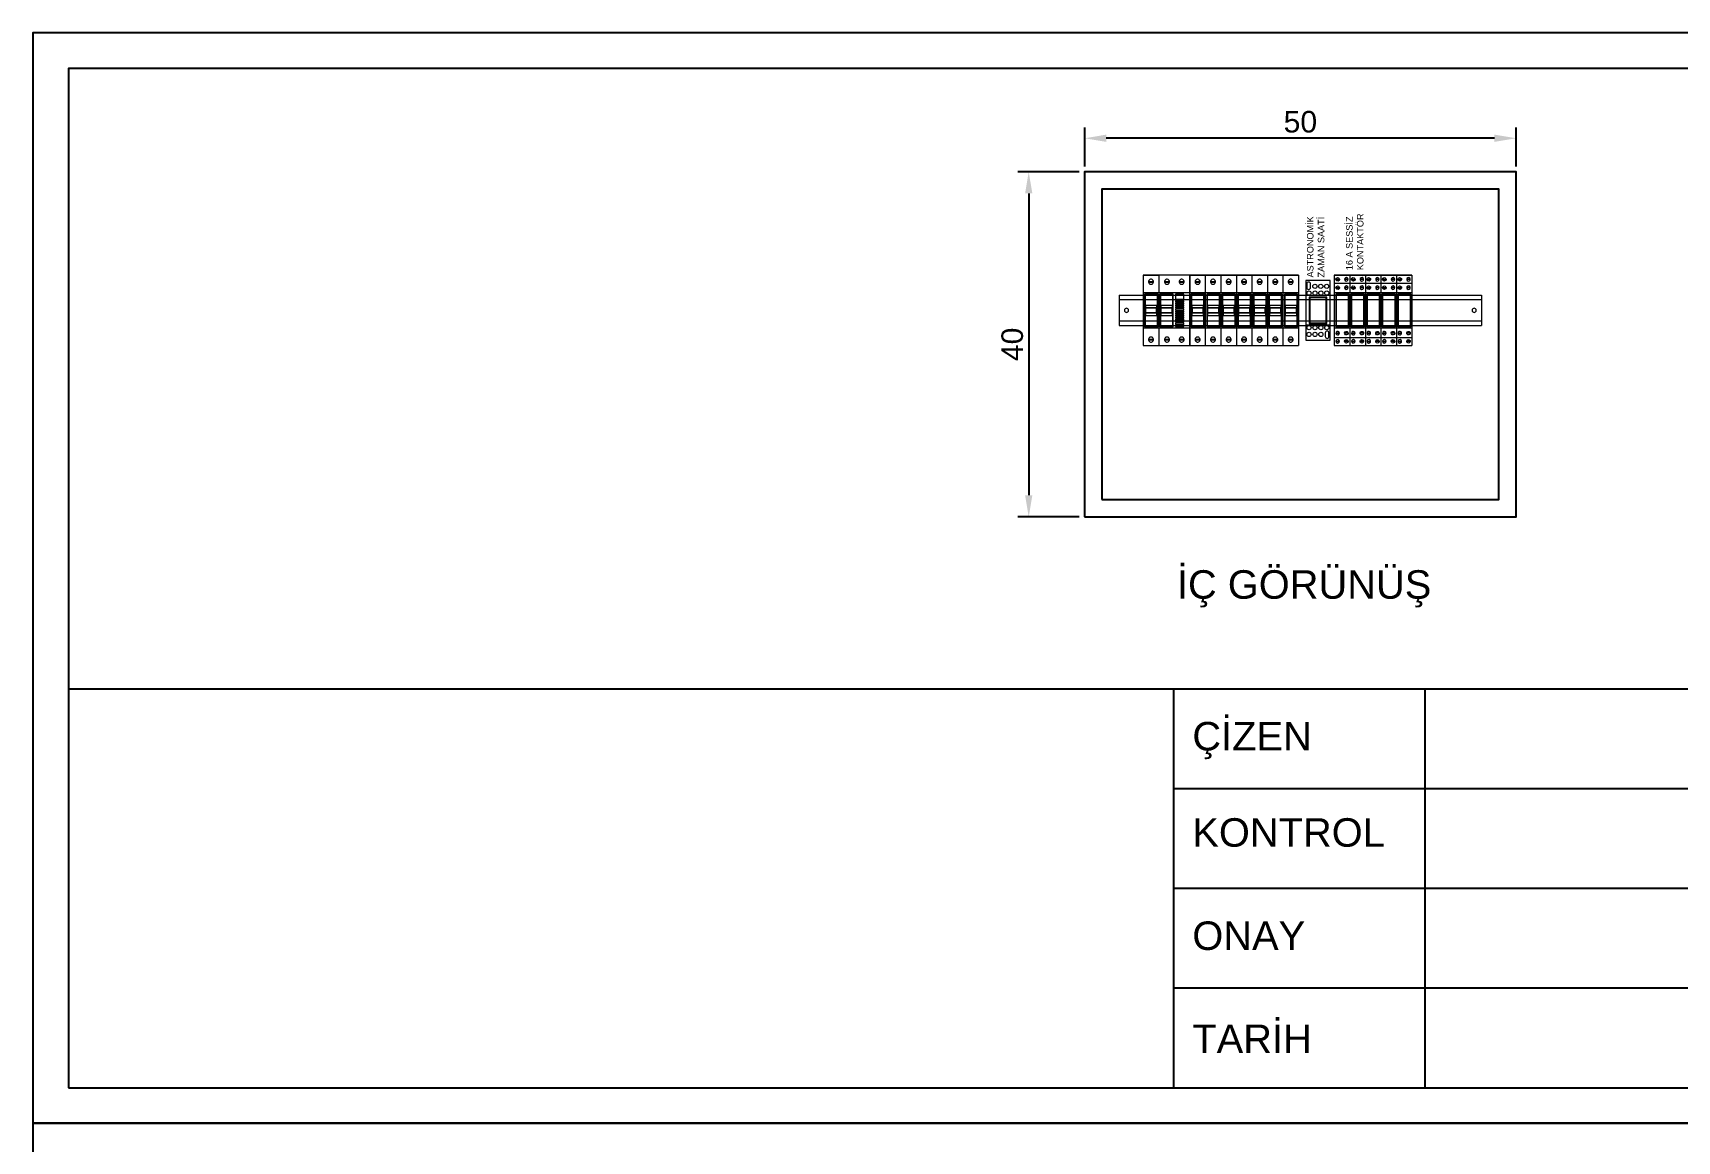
# Model space of a CAD drawing. Header units: millimetres. Extents: x 2046 to 14753, y 2361 to 29276.
# Drawn here: x 9972.7 to 10163.2, y 4325.8 to 4454.3 of the extents above; entities that cross this region are included whole.
import ezdxf

# ---------------------------------------------------------------- set-up
doc = ezdxf.new("R2010")
doc.units = ezdxf.units.MM
doc.layers.add('04_İç', color=10, linetype='Continuous', lineweight=13)
for name, color, linetype in [('ANTET', 7, 'Continuous'), ('MYKOLON', 3, 'Continuous'), ('MYKUVVET', 1, 'Continuous')]:
    doc.layers.add(name, color=color, linetype=linetype)
doc.styles.add('MY5', font='arial.ttf')
doc.styles.get("Standard").update_dxf_attribs({"font": 'arial.ttf'})
doc.dimstyles.new('ISO-25', dxfattribs={"dimtxt": 2.5, "dimasz": 2.5, "dimexe": 1.25, "dimexo": 0.625, "dimtad": 1, "dimtxsty": 'Standard', "dimcen": 2.5, "dimadec": 0, "dimazin": 0, "dimtfac": 1, "dimtmove": 0, "dimatfit": 3, "dimfxl": 1, "dimarcsym": 0})

# ---------------------------------------------------------------- blocks, each defined once
blk = doc.blocks.new('*D252')
at = {"layer": 'Defpoints', "color": 0, "transparency": 16777216}
for p in [(10094.58, 4438.15), (10088.09, 4398.15), (10094.58, 4398.15)]:
    blk.add_point(p, dxfattribs=at)
at = {"layer": 'MYKUVVET', "color": 0, "lineweight": -2, "transparency": 16777216}
for p, q in [((10093.95, 4438.15), (10086.84, 4438.15)), ((10088.09, 4435.65), (10088.09, 4400.65)), ((10093.95, 4398.15), (10086.84, 4398.15))]:
    blk.add_line(p, q, dxfattribs=at)
at = {"layer": 'MYKUVVET', "color": 0, "transparency": 16777216}
for points in [[(10087.67, 4435.65), (10088.51, 4435.65), (10088.09, 4438.15)], [(10087.67, 4400.65), (10088.51, 4400.65), (10088.09, 4398.15)]]:
    blk.add_solid(points, dxfattribs=at)
at = {"layer": 'MYKUVVET', "color": 0, "transparency": 16777216, "insert": (10086.19, 4418.15), "char_height": 2.5, "attachment_point": 5, "rotation": 90}
blk.add_mtext('40', dxfattribs=at)
blk = doc.blocks.new('*D253')
at = {"layer": 'Defpoints', "color": 0, "transparency": 16777216}
for p in [(10094.58, 4442.05), (10094.58, 4438.15), (10144.58, 4438.15)]:
    blk.add_point(p, dxfattribs=at)
at = {"layer": 'MYKUVVET', "color": 0, "lineweight": -2, "transparency": 16777216}
for p, q in [((10094.58, 4438.78), (10094.58, 4443.3)), ((10144.58, 4438.78), (10144.58, 4443.3)), ((10142.08, 4442.05), (10097.08, 4442.05))]:
    blk.add_line(p, q, dxfattribs=at)
at = {"layer": 'MYKUVVET', "color": 0, "transparency": 16777216}
for points in [[(10097.08, 4442.47), (10097.08, 4441.63), (10094.58, 4442.05)], [(10142.08, 4442.47), (10142.08, 4441.63), (10144.58, 4442.05)]]:
    blk.add_solid(points, dxfattribs=at)
at = {"layer": 'MYKUVVET', "color": 0, "transparency": 16777216, "insert": (10119.58, 4443.95), "char_height": 2.5, "attachment_point": 5}
blk.add_mtext('50', dxfattribs=at)

msp = doc.modelspace()

# ---------------------------------------------------------------- linework, layer by layer
at = {"color": 8, "lineweight": 9}
for p, q in [((10101.36, 4426.185, 2.365), (10101.36, 4418.003, 2.365)), ((10103.16, 4426.185, 2.365), (10101.36, 4426.185, 2.365)), ((10101.36, 4426.185, 2.365), (10103.16, 4426.185, 2.365)), ((10103.16, 4426.185, 2.365), (10103.16, 4418.003, 2.365)), ((10103.16, 4426.185, 2.365), (10103.16, 4418.003, 2.365)), ((10106.76, 4426.185, 2.365), (10103.16, 4426.185, 2.365)), ((10106.76, 4418.003, 2.365), (10106.76, 4426.185, 2.365)), ((10106.76, 4426.185, 2.365), (10106.76, 4418.003, 2.365)), ((10108.56, 4426.185, 2.365), (10106.76, 4426.185, 2.365)), ((10106.76, 4426.185, 2.365), (10108.56, 4426.185, 2.365)), ((10108.56, 4426.185, 2.365), (10108.56, 4418.003, 2.365)), ((10108.56, 4426.185, 2.365), (10108.56, 4418.003, 2.365)), ((10110.36, 4426.185, 2.365), (10108.56, 4426.185, 2.365)), ((10108.56, 4426.185, 2.365), (10110.36, 4426.185, 2.365)), ((10110.36, 4426.185, 2.365), (10110.36, 4418.003, 2.365)), ((10110.36, 4426.185, 2.365), (10110.36, 4418.003, 2.365)), ((10112.16, 4426.185, 2.365), (10110.36, 4426.185, 2.365)), ((10110.36, 4426.185, 2.365), (10112.16, 4426.185, 2.365)), ((10112.16, 4426.185, 2.365), (10112.16, 4418.003, 2.365)), ((10112.16, 4426.185, 2.365), (10112.16, 4418.003, 2.365)), ((10113.96, 4426.185, 2.365), (10112.16, 4426.185, 2.365)), ((10112.16, 4426.185, 2.365), (10113.96, 4426.185, 2.365)), ((10113.96, 4426.185, 2.365), (10113.96, 4418.003, 2.365)), ((10113.96, 4426.185, 2.365), (10113.96, 4418.003, 2.365)), ((10115.76, 4426.185, 2.365), (10113.96, 4426.185, 2.365)), ((10113.96, 4426.185, 2.365), (10115.76, 4426.185, 2.365)), ((10115.76, 4426.185, 2.365), (10115.76, 4418.003, 2.365)), ((10115.76, 4426.185, 2.365), (10115.76, 4418.003, 2.365)), ((10117.56, 4426.185, 2.365), (10115.76, 4426.185, 2.365)), ((10115.76, 4426.185, 2.365), (10117.56, 4426.185, 2.365)), ((10117.56, 4426.185, 2.365), (10117.56, 4418.003, 2.365)), ((10117.56, 4426.185, 2.365), (10117.56, 4418.003, 2.365)), ((10119.36, 4426.185, 2.365), (10117.56, 4426.185, 2.365)), ((10117.56, 4426.185, 2.365), (10119.36, 4426.185, 2.365)), ((10119.36, 4426.185, 2.365), (10119.36, 4418.003, 2.365)), ((10123.51, 4426.185, 2.365), (10123.51, 4418.003, 2.365)), ((10125.31, 4426.185, 2.365), (10123.51, 4426.185, 2.365)), ((10123.51, 4426.185, 2.365), (10125.31, 4426.185, 2.365)), ((10123.706, 4425.71, 4.731), (10124.114, 4425.71, 4.731)), ((10123.706, 4425.667, 4.731), (10124.114, 4425.667, 4.731)), ((10125.113, 4425.71, 4.731), (10124.705, 4425.71, 4.731)), ((10125.113, 4425.667, 4.731), (10124.705, 4425.667, 4.731)), ((10125.31, 4426.185, 2.365), (10125.31, 4418.003, 2.365)), ((10125.31, 4426.185, 2.365), (10125.31, 4418.003, 2.365)), ((10127.11, 4426.185, 2.365), (10125.31, 4426.185, 2.365)), ((10125.31, 4426.185, 2.365), (10127.11, 4426.185, 2.365)), ((10125.506, 4425.71, 4.731), (10125.914, 4425.71, 4.731)), ((10125.506, 4425.667, 4.731), (10125.914, 4425.667, 4.731)), ((10126.913, 4425.71, 4.731), (10126.505, 4425.71, 4.731)), ((10126.913, 4425.667, 4.731), (10126.505, 4425.667, 4.731)), ((10127.11, 4426.185, 2.365), (10127.11, 4418.003, 2.365)), ((10127.11, 4426.185, 2.365), (10127.11, 4418.003, 2.365)), ((10128.91, 4426.185, 2.365), (10127.11, 4426.185, 2.365)), ((10127.11, 4426.185, 2.365), (10128.91, 4426.185, 2.365)), ((10127.306, 4425.71, 4.731), (10127.714, 4425.71, 4.731)), ((10127.306, 4425.667, 4.731), (10127.714, 4425.667, 4.731)), ((10128.713, 4425.71, 4.731), (10128.305, 4425.71, 4.731)), ((10128.713, 4425.667, 4.731), (10128.305, 4425.667, 4.731)), ((10128.91, 4426.185, 2.365), (10128.91, 4418.003, 2.365)), ((10128.91, 4426.185, 2.365), (10128.91, 4418.003, 2.365)), ((10130.71, 4426.185, 2.365), (10128.91, 4426.185, 2.365)), ((10128.91, 4426.185, 2.365), (10130.71, 4426.185, 2.365)), ((10129.106, 4425.71, 4.731), (10129.514, 4425.71, 4.731)), ((10129.106, 4425.667, 4.731), (10129.514, 4425.667, 4.731)), ((10130.513, 4425.71, 4.731), (10130.105, 4425.71, 4.731)), ((10130.513, 4425.667, 4.731), (10130.105, 4425.667, 4.731)), ((10130.71, 4426.185, 2.365), (10130.71, 4418.003, 2.365)), ((10130.71, 4426.185, 2.365), (10130.71, 4418.003, 2.365)), ((10132.51, 4426.185, 2.365), (10130.71, 4426.185, 2.365)), ((10130.71, 4426.185, 2.365), (10132.51, 4426.185, 2.365)), ((10130.906, 4425.71, 4.731), (10131.314, 4425.71, 4.731)), ((10130.906, 4425.667, 4.731), (10131.314, 4425.667, 4.731)), ((10132.313, 4425.71, 4.731), (10131.905, 4425.71, 4.731)), ((10132.313, 4425.667, 4.731), (10131.905, 4425.667, 4.731)), ((10132.51, 4426.185, 2.365), (10132.51, 4418.003, 2.365)), ((10103.16, 4424.14, 2.365), (10101.36, 4424.14, 2.365)), ((10101.968, 4425.437, 2.365), (10102.552, 4425.437, 2.365)), ((10101.968, 4425.376, 2.365), (10102.552, 4425.376, 2.365)), ((10103.818, 4425.437, 2.365), (10104.402, 4425.437, 2.365)), ((10103.818, 4425.376, 2.365), (10104.402, 4425.376, 2.365)), ((10105.518, 4425.437, 2.365), (10106.102, 4425.437, 2.365)), ((10105.518, 4425.376, 2.365), (10106.102, 4425.376, 2.365)), ((10108.56, 4424.14, 2.365), (10106.76, 4424.14, 2.365)), ((10107.368, 4425.437, 2.365), (10107.952, 4425.437, 2.365)), ((10107.368, 4425.376, 2.365), (10107.952, 4425.376, 2.365)), ((10110.36, 4424.14, 2.365), (10108.56, 4424.14, 2.365)), ((10109.168, 4425.437, 2.365), (10109.752, 4425.437, 2.365)), ((10109.168, 4425.376, 2.365), (10109.752, 4425.376, 2.365)), ((10112.16, 4424.14, 2.365), (10110.36, 4424.14, 2.365)), ((10110.968, 4425.437, 2.365), (10111.552, 4425.437, 2.365)), ((10110.968, 4425.376, 2.365), (10111.552, 4425.376, 2.365)), ((10113.96, 4424.14, 2.365), (10112.16, 4424.14, 2.365)), ((10112.768, 4425.437, 2.365), (10113.352, 4425.437, 2.365)), ((10112.768, 4425.376, 2.365), (10113.352, 4425.376, 2.365)), ((10115.76, 4424.14, 2.365), (10113.96, 4424.14, 2.365)), ((10114.568, 4425.437, 2.365), (10115.152, 4425.437, 2.365)), ((10114.568, 4425.376, 2.365), (10115.152, 4425.376, 2.365)), ((10117.56, 4424.14, 2.365), (10115.76, 4424.14, 2.365)), ((10116.368, 4425.437, 2.365), (10116.952, 4425.437, 2.365)), ((10116.368, 4425.376, 2.365), (10116.952, 4425.376, 2.365)), ((10119.36, 4424.14, 2.365), (10117.56, 4424.14, 2.365)), ((10118.168, 4425.437, 2.365), (10118.752, 4425.437, 2.365)), ((10118.168, 4425.376, 2.365), (10118.752, 4425.376, 2.365)), ((10123.51, 4425.239, 2.365), (10125.31, 4425.239, 2.365)), ((10123.51, 4424.14, 2.365), (10123.51, 4420.049, 2.365)), ((10125.31, 4424.14, 2.365), (10123.51, 4424.14, 2.365)), ((10123.706, 4424.754, 4.731), (10124.114, 4424.754, 4.731)), ((10123.706, 4424.711, 4.731), (10124.114, 4424.711, 4.731)), ((10125.113, 4424.754, 4.731), (10124.705, 4424.754, 4.731)), ((10125.113, 4424.711, 4.731), (10124.705, 4424.711, 4.731)), ((10125.31, 4425.239, 2.365), (10127.11, 4425.239, 2.365)), ((10125.31, 4424.14, 2.365), (10125.31, 4420.049, 2.365)), ((10127.11, 4424.14, 2.365), (10125.31, 4424.14, 2.365)), ((10125.506, 4424.754, 4.731), (10125.914, 4424.754, 4.731)), ((10125.506, 4424.711, 4.731), (10125.914, 4424.711, 4.731)), ((10126.913, 4424.754, 4.731), (10126.505, 4424.754, 4.731)), ((10126.913, 4424.711, 4.731), (10126.505, 4424.711, 4.731)), ((10127.11, 4425.239, 2.365), (10128.91, 4425.239, 2.365)), ((10127.11, 4424.14, 2.365), (10127.11, 4420.049, 2.365)), ((10128.91, 4424.14, 2.365), (10127.11, 4424.14, 2.365)), ((10127.306, 4424.754, 4.731), (10127.714, 4424.754, 4.731)), ((10127.306, 4424.711, 4.731), (10127.714, 4424.711, 4.731)), ((10128.713, 4424.754, 4.731), (10128.305, 4424.754, 4.731)), ((10128.713, 4424.711, 4.731), (10128.305, 4424.711, 4.731)), ((10128.91, 4425.239, 2.365), (10130.71, 4425.239, 2.365)), ((10130.71, 4424.14, 2.365), (10128.91, 4424.14, 2.365)), ((10129.106, 4424.754, 4.731), (10129.514, 4424.754, 4.731)), ((10129.106, 4424.711, 4.731), (10129.514, 4424.711, 4.731)), ((10130.513, 4424.754, 4.731), (10130.105, 4424.754, 4.731)), ((10130.513, 4424.711, 4.731), (10130.105, 4424.711, 4.731)), ((10130.71, 4425.239, 2.365), (10132.51, 4425.239, 2.365)), ((10132.51, 4424.14, 2.365), (10130.71, 4424.14, 2.365)), ((10130.906, 4424.754, 4.731), (10131.314, 4424.754, 4.731)), ((10130.906, 4424.711, 4.731), (10131.314, 4424.711, 4.731)), ((10132.313, 4424.754, 4.731), (10131.905, 4424.754, 4.731)), ((10132.313, 4424.711, 4.731), (10131.905, 4424.711, 4.731)), ((10101.36, 4420.049, 2.365), (10103.16, 4420.049, 2.365)), ((10106.76, 4420.049, 2.365), (10108.56, 4420.049, 2.365)), ((10108.56, 4420.049, 2.365), (10110.36, 4420.049, 2.365)), ((10110.36, 4420.049, 2.365), (10112.16, 4420.049, 2.365)), ((10112.16, 4420.049, 2.365), (10113.96, 4420.049, 2.365)), ((10113.96, 4420.049, 2.365), (10115.76, 4420.049, 2.365)), ((10115.76, 4420.049, 2.365), (10117.56, 4420.049, 2.365)), ((10117.56, 4420.049, 2.365), (10119.36, 4420.049, 2.365)), ((10123.51, 4420.049, 2.365), (10125.31, 4420.049, 2.365)), ((10125.31, 4420.049, 2.365), (10127.11, 4420.049, 2.365)), ((10127.11, 4420.049, 2.365), (10128.91, 4420.049, 2.365)), ((10128.91, 4420.049, 2.365), (10130.71, 4420.049, 2.365)), ((10130.71, 4420.049, 2.365), (10132.51, 4420.049, 2.365)), ((10101.36, 4418.003, 2.365), (10103.16, 4418.003, 2.365)), ((10101.968, 4418.741, 2.365), (10102.552, 4418.741, 2.365)), ((10101.968, 4418.68, 2.365), (10102.552, 4418.68, 2.365)), ((10103.16, 4418.003, 2.365), (10106.76, 4418.003, 2.365)), ((10103.818, 4418.741, 2.365), (10104.402, 4418.741, 2.365)), ((10103.818, 4418.68, 2.365), (10104.402, 4418.68, 2.365)), ((10105.518, 4418.741, 2.365), (10106.102, 4418.741, 2.365)), ((10105.518, 4418.68, 2.365), (10106.102, 4418.68, 2.365)), ((10106.76, 4418.003, 2.365), (10108.56, 4418.003, 2.365)), ((10107.368, 4418.741, 2.365), (10107.952, 4418.741, 2.365)), ((10107.368, 4418.68, 2.365), (10107.952, 4418.68, 2.365)), ((10108.56, 4418.003, 2.365), (10110.36, 4418.003, 2.365)), ((10109.168, 4418.741, 2.365), (10109.752, 4418.741, 2.365)), ((10109.168, 4418.68, 2.365), (10109.752, 4418.68, 2.365)), ((10110.36, 4418.003, 2.365), (10112.16, 4418.003, 2.365)), ((10110.968, 4418.741, 2.365), (10111.552, 4418.741, 2.365)), ((10110.968, 4418.68, 2.365), (10111.552, 4418.68, 2.365)), ((10112.16, 4418.003, 2.365), (10113.96, 4418.003, 2.365)), ((10112.768, 4418.741, 2.365), (10113.352, 4418.741, 2.365)), ((10112.768, 4418.68, 2.365), (10113.352, 4418.68, 2.365)), ((10113.96, 4418.003, 2.365), (10115.76, 4418.003, 2.365)), ((10114.568, 4418.741, 2.365), (10115.152, 4418.741, 2.365)), ((10114.568, 4418.68, 2.365), (10115.152, 4418.68, 2.365)), ((10115.76, 4418.003, 2.365), (10117.56, 4418.003, 2.365)), ((10116.368, 4418.741, 2.365), (10116.952, 4418.741, 2.365)), ((10116.368, 4418.68, 2.365), (10116.952, 4418.68, 2.365)), ((10117.56, 4418.003, 2.365), (10119.36, 4418.003, 2.365)), ((10118.168, 4418.741, 2.365), (10118.752, 4418.741, 2.365)), ((10118.168, 4418.68, 2.365), (10118.752, 4418.68, 2.365)), ((10123.51, 4418.95, 2.365), (10125.31, 4418.95, 2.365)), ((10123.51, 4418.003, 2.365), (10125.31, 4418.003, 2.365)), ((10123.706, 4419.477, 4.731), (10124.114, 4419.477, 4.731)), ((10123.706, 4419.435, 4.731), (10124.114, 4419.435, 4.731)), ((10123.706, 4418.521, 4.731), (10124.114, 4418.521, 4.731)), ((10123.706, 4418.479, 4.731), (10124.114, 4418.479, 4.731)), ((10125.113, 4419.477, 4.731), (10124.705, 4419.477, 4.731)), ((10125.113, 4419.435, 4.731), (10124.705, 4419.435, 4.731)), ((10125.113, 4418.521, 4.731), (10124.705, 4418.521, 4.731)), ((10125.113, 4418.479, 4.731), (10124.705, 4418.479, 4.731)), ((10125.31, 4418.95, 2.365), (10127.11, 4418.95, 2.365)), ((10125.31, 4418.003, 2.365), (10127.11, 4418.003, 2.365)), ((10125.506, 4419.477, 4.731), (10125.914, 4419.477, 4.731)), ((10125.506, 4419.435, 4.731), (10125.914, 4419.435, 4.731)), ((10125.506, 4418.521, 4.731), (10125.914, 4418.521, 4.731)), ((10125.506, 4418.479, 4.731), (10125.914, 4418.479, 4.731)), ((10126.913, 4419.477, 4.731), (10126.505, 4419.477, 4.731)), ((10126.913, 4419.435, 4.731), (10126.505, 4419.435, 4.731)), ((10126.913, 4418.521, 4.731), (10126.505, 4418.521, 4.731)), ((10126.913, 4418.479, 4.731), (10126.505, 4418.479, 4.731)), ((10127.11, 4418.95, 2.365), (10128.91, 4418.95, 2.365)), ((10127.11, 4418.003, 2.365), (10128.91, 4418.003, 2.365)), ((10127.306, 4419.477, 4.731), (10127.714, 4419.477, 4.731)), ((10127.306, 4419.435, 4.731), (10127.714, 4419.435, 4.731)), ((10127.306, 4418.521, 4.731), (10127.714, 4418.521, 4.731)), ((10127.306, 4418.479, 4.731), (10127.714, 4418.479, 4.731)), ((10128.713, 4419.477, 4.731), (10128.305, 4419.477, 4.731)), ((10128.713, 4419.435, 4.731), (10128.305, 4419.435, 4.731)), ((10128.713, 4418.521, 4.731), (10128.305, 4418.521, 4.731)), ((10128.713, 4418.479, 4.731), (10128.305, 4418.479, 4.731)), ((10128.91, 4418.95, 2.365), (10130.71, 4418.95, 2.365)), ((10128.91, 4418.003, 2.365), (10130.71, 4418.003, 2.365)), ((10129.106, 4419.477, 4.731), (10129.514, 4419.477, 4.731)), ((10129.106, 4419.435, 4.731), (10129.514, 4419.435, 4.731)), ((10129.106, 4418.521, 4.731), (10129.514, 4418.521, 4.731)), ((10129.106, 4418.479, 4.731), (10129.514, 4418.479, 4.731)), ((10130.513, 4419.477, 4.731), (10130.105, 4419.477, 4.731)), ((10130.513, 4419.435, 4.731), (10130.105, 4419.435, 4.731)), ((10130.513, 4418.521, 4.731), (10130.105, 4418.521, 4.731)), ((10130.513, 4418.479, 4.731), (10130.105, 4418.479, 4.731)), ((10130.71, 4418.95, 2.365), (10132.51, 4418.95, 2.365)), ((10130.71, 4418.003, 2.365), (10132.51, 4418.003, 2.365)), ((10130.906, 4419.477, 4.731), (10131.314, 4419.477, 4.731)), ((10130.906, 4419.435, 4.731), (10131.314, 4419.435, 4.731)), ((10130.906, 4418.521, 4.731), (10131.314, 4418.521, 4.731)), ((10130.906, 4418.479, 4.731), (10131.314, 4418.479, 4.731)), ((10132.313, 4419.477, 4.731), (10131.905, 4419.477, 4.731)), ((10132.313, 4419.435, 4.731), (10131.905, 4419.435, 4.731)), ((10132.313, 4418.521, 4.731), (10131.905, 4418.521, 4.731)), ((10132.313, 4418.479, 4.731), (10131.905, 4418.479, 4.731))]:
    msp.add_line(p, q, dxfattribs=at)
at = {"color": 30, "lineweight": 9}
for p, q in [((10120.194, 4425.567, 2.365), (10120.194, 4418.621, 2.365)), ((10123.031, 4425.567, 2.365), (10120.194, 4425.567, 2.365)), ((10123.031, 4418.621, 2.365), (10123.031, 4425.567, 2.365)), ((10101.523, 4423.966, 2.365), (10101.523, 4420.202, 2.365)), ((10103.048, 4423.966, 2.365), (10101.523, 4423.966, 2.365)), ((10101.569, 4423.921, 2.365), (10101.569, 4420.248, 2.365)), ((10103.003, 4423.921, 2.365), (10101.569, 4423.921, 2.365)), ((10103.003, 4420.248, 2.365), (10103.003, 4423.921, 2.365)), ((10103.048, 4420.202, 2.365), (10103.048, 4423.966, 2.365)), ((10103.16, 4424.14, 2.365), (10103.16, 4420.049, 2.365)), ((10106.76, 4424.14, 2.365), (10103.16, 4424.14, 2.365)), ((10103.323, 4423.966, 2.365), (10103.323, 4420.202, 2.365)), ((10104.848, 4423.966, 2.365), (10103.323, 4423.966, 2.365)), ((10103.369, 4423.921, 2.365), (10103.369, 4420.248, 2.365)), ((10104.803, 4423.921, 2.365), (10103.369, 4423.921, 2.365)), ((10104.803, 4420.248, 2.365), (10104.803, 4423.921, 2.365)), ((10104.848, 4420.202, 2.365), (10104.848, 4423.966, 2.365)), ((10105.107, 4423.966, 2.365), (10105.107, 4423.381, 2.365)), ((10106.054, 4423.966, 2.365), (10105.107, 4423.966, 2.365)), ((10106.054, 4423.381, 2.365), (10106.054, 4423.966, 2.365)), ((10106.76, 4420.049, 2.365), (10106.76, 4424.14, 2.365)), ((10106.923, 4423.966, 2.365), (10106.923, 4420.202, 2.365)), ((10108.448, 4423.966, 2.365), (10106.923, 4423.966, 2.365)), ((10106.969, 4423.921, 2.365), (10106.969, 4420.248, 2.365)), ((10108.403, 4423.921, 2.365), (10106.969, 4423.921, 2.365)), ((10108.403, 4420.248, 2.365), (10108.403, 4423.921, 2.365)), ((10108.448, 4420.202, 2.365), (10108.448, 4423.966, 2.365)), ((10108.723, 4423.966, 2.365), (10108.723, 4420.202, 2.365)), ((10110.248, 4423.966, 2.365), (10108.723, 4423.966, 2.365)), ((10108.769, 4423.921, 2.365), (10108.769, 4420.248, 2.365)), ((10110.203, 4423.921, 2.365), (10108.769, 4423.921, 2.365)), ((10110.203, 4420.248, 2.365), (10110.203, 4423.921, 2.365)), ((10110.248, 4420.202, 2.365), (10110.248, 4423.966, 2.365)), ((10110.523, 4423.966, 2.365), (10110.523, 4420.202, 2.365)), ((10112.048, 4423.966, 2.365), (10110.523, 4423.966, 2.365)), ((10110.569, 4423.921, 2.365), (10110.569, 4420.248, 2.365)), ((10112.003, 4423.921, 2.365), (10110.569, 4423.921, 2.365)), ((10112.003, 4420.248, 2.365), (10112.003, 4423.921, 2.365)), ((10112.048, 4420.202, 2.365), (10112.048, 4423.966, 2.365)), ((10112.323, 4423.966, 2.365), (10112.323, 4420.202, 2.365)), ((10113.848, 4423.966, 2.365), (10112.323, 4423.966, 2.365)), ((10112.369, 4423.921, 2.365), (10112.369, 4420.248, 2.365)), ((10113.803, 4423.921, 2.365), (10112.369, 4423.921, 2.365)), ((10113.803, 4420.248, 2.365), (10113.803, 4423.921, 2.365)), ((10113.848, 4420.202, 2.365), (10113.848, 4423.966, 2.365)), ((10114.123, 4423.966, 2.365), (10114.123, 4420.202, 2.365)), ((10115.648, 4423.966, 2.365), (10114.123, 4423.966, 2.365)), ((10114.169, 4423.921, 2.365), (10114.169, 4420.248, 2.365)), ((10115.603, 4423.921, 2.365), (10114.169, 4423.921, 2.365)), ((10115.603, 4420.248, 2.365), (10115.603, 4423.921, 2.365)), ((10115.648, 4420.202, 2.365), (10115.648, 4423.966, 2.365)), ((10115.923, 4423.966, 2.365), (10115.923, 4420.202, 2.365)), ((10117.448, 4423.966, 2.365), (10115.923, 4423.966, 2.365)), ((10115.969, 4423.921, 2.365), (10115.969, 4420.248, 2.365)), ((10117.403, 4423.921, 2.365), (10115.969, 4423.921, 2.365)), ((10117.403, 4420.248, 2.365), (10117.403, 4423.921, 2.365)), ((10117.448, 4420.202, 2.365), (10117.448, 4423.966, 2.365)), ((10117.723, 4423.966, 2.365), (10117.723, 4420.202, 2.365)), ((10119.248, 4423.966, 2.365), (10117.723, 4423.966, 2.365)), ((10117.769, 4423.921, 2.365), (10117.769, 4420.248, 2.365)), ((10119.203, 4423.921, 2.365), (10117.769, 4423.921, 2.365)), ((10119.203, 4420.248, 2.365), (10119.203, 4423.921, 2.365)), ((10119.248, 4420.202, 2.365), (10119.248, 4423.966, 2.365)), ((10123.031, 4423.806, 2.365), (10120.194, 4423.806, 2.365)), ((10123.673, 4423.966, 2.365), (10123.673, 4420.202, 2.365)), ((10125.198, 4423.966, 2.365), (10123.673, 4423.966, 2.365)), ((10123.718, 4423.921, 2.365), (10123.718, 4420.248, 2.365)), ((10125.152, 4423.921, 2.365), (10123.718, 4423.921, 2.365)), ((10125.152, 4420.248, 2.365), (10125.152, 4423.921, 2.365)), ((10125.198, 4420.202, 2.365), (10125.198, 4423.966, 2.365)), ((10125.473, 4423.966, 2.365), (10125.473, 4420.202, 2.365)), ((10126.998, 4423.966, 2.365), (10125.473, 4423.966, 2.365)), ((10125.518, 4423.921, 2.365), (10125.518, 4420.248, 2.365)), ((10126.952, 4423.921, 2.365), (10125.518, 4423.921, 2.365)), ((10126.952, 4420.248, 2.365), (10126.952, 4423.921, 2.365)), ((10126.998, 4420.202, 2.365), (10126.998, 4423.966, 2.365)), ((10127.273, 4423.966, 2.365), (10127.273, 4420.202, 2.365)), ((10128.798, 4423.966, 2.365), (10127.273, 4423.966, 2.365)), ((10127.318, 4423.921, 2.365), (10127.318, 4420.248, 2.365)), ((10128.752, 4423.921, 2.365), (10127.318, 4423.921, 2.365)), ((10128.752, 4420.248, 2.365), (10128.752, 4423.921, 2.365)), ((10128.798, 4420.202, 2.365), (10128.798, 4423.966, 2.365)), ((10129.073, 4423.966, 2.365), (10129.073, 4420.202, 2.365)), ((10130.598, 4423.966, 2.365), (10129.073, 4423.966, 2.365)), ((10129.118, 4423.921, 2.365), (10129.118, 4420.248, 2.365)), ((10130.552, 4423.921, 2.365), (10129.118, 4423.921, 2.365)), ((10130.552, 4420.248, 2.365), (10130.552, 4423.921, 2.365)), ((10130.598, 4420.202, 2.365), (10130.598, 4423.966, 2.365)), ((10130.873, 4423.966, 2.365), (10130.873, 4420.202, 2.365)), ((10132.398, 4423.966, 2.365), (10130.873, 4423.966, 2.365)), ((10130.918, 4423.921, 2.365), (10130.918, 4420.248, 2.365)), ((10132.352, 4423.921, 2.365), (10130.918, 4423.921, 2.365)), ((10132.352, 4420.248, 2.365), (10132.352, 4423.921, 2.365)), ((10132.398, 4420.202, 2.365), (10132.398, 4423.966, 2.365)), ((10101.614, 4422.663, 2.365), (10101.614, 4421.517, 2.365)), ((10102.957, 4422.663, 2.365), (10101.614, 4422.663, 2.365)), ((10102.957, 4422.401, 2.365), (10101.614, 4422.401, 2.365)), ((10101.66, 4422.356, 2.365), (10101.614, 4422.401, 2.365)), ((10101.66, 4421.824, 2.365), (10101.614, 4421.778, 2.365)), ((10102.957, 4421.778, 2.365), (10101.614, 4421.778, 2.365)), ((10102.912, 4422.356, 2.365), (10101.66, 4422.356, 2.365)), ((10101.66, 4421.824, 2.365), (10101.66, 4422.356, 2.365)), ((10102.912, 4421.824, 2.365), (10101.66, 4421.824, 2.365)), ((10102.912, 4422.356, 2.365), (10102.957, 4422.401, 2.365)), ((10102.912, 4421.824, 2.365), (10102.912, 4422.356, 2.365)), ((10102.912, 4421.824, 2.365), (10102.957, 4421.778, 2.365)), ((10102.957, 4421.517, 2.365), (10102.957, 4422.663, 2.365)), ((10103.414, 4422.663, 2.365), (10103.414, 4421.517, 2.365)), ((10104.757, 4422.663, 2.365), (10103.414, 4422.663, 2.365)), ((10104.757, 4422.401, 2.365), (10103.414, 4422.401, 2.365)), ((10103.46, 4422.356, 2.365), (10103.414, 4422.401, 2.365)), ((10103.46, 4421.824, 2.365), (10103.414, 4421.778, 2.365)), ((10104.757, 4421.778, 2.365), (10103.414, 4421.778, 2.365)), ((10104.712, 4422.356, 2.365), (10103.46, 4422.356, 2.365)), ((10103.46, 4421.824, 2.365), (10103.46, 4422.356, 2.365)), ((10104.712, 4421.824, 2.365), (10103.46, 4421.824, 2.365)), ((10104.712, 4422.356, 2.365), (10104.757, 4422.401, 2.365)), ((10104.712, 4421.824, 2.365), (10104.712, 4422.356, 2.365)), ((10104.712, 4421.824, 2.365), (10104.757, 4421.778, 2.365)), ((10104.757, 4421.517, 2.365), (10104.757, 4422.663, 2.365)), ((10105.107, 4423.381, 2.365), (10106.054, 4423.381, 2.365)), ((10105.107, 4423.204, 2.365), (10105.107, 4423.08, 2.365)), ((10106.054, 4423.204, 2.365), (10105.107, 4423.204, 2.365)), ((10105.107, 4423.08, 2.365), (10106.054, 4423.08, 2.365)), ((10105.107, 4422.967, 2.365), (10105.107, 4422.842, 2.365)), ((10106.054, 4422.967, 2.365), (10105.107, 4422.967, 2.365)), ((10105.107, 4422.842, 2.365), (10106.054, 4422.842, 2.365)), ((10105.107, 4422.73, 2.365), (10105.107, 4422.605, 2.365)), ((10106.054, 4422.73, 2.365), (10105.107, 4422.73, 2.365)), ((10105.107, 4422.605, 2.365), (10106.054, 4422.605, 2.365)), ((10105.107, 4422.492, 2.365), (10105.107, 4422.368, 2.365)), ((10106.054, 4422.492, 2.365), (10105.107, 4422.492, 2.365)), ((10105.107, 4422.368, 2.365), (10106.054, 4422.368, 2.365)), ((10105.107, 4422.255, 2.365), (10105.107, 4422.13, 2.365)), ((10106.054, 4422.255, 2.365), (10105.107, 4422.255, 2.365)), ((10105.107, 4422.13, 2.365), (10106.054, 4422.13, 2.365)), ((10105.107, 4422.018, 2.365), (10105.107, 4421.893, 2.365)), ((10106.054, 4422.018, 2.365), (10105.107, 4422.018, 2.365)), ((10105.107, 4421.893, 2.365), (10106.054, 4421.893, 2.365)), ((10105.107, 4421.78, 2.365), (10105.107, 4421.656, 2.365)), ((10106.054, 4421.78, 2.365), (10105.107, 4421.78, 2.365)), ((10106.054, 4423.08, 2.365), (10106.054, 4423.204, 2.365)), ((10106.054, 4422.842, 2.365), (10106.054, 4422.967, 2.365)), ((10106.054, 4422.605, 2.365), (10106.054, 4422.73, 2.365)), ((10106.054, 4422.368, 2.365), (10106.054, 4422.492, 2.365)), ((10106.054, 4422.13, 2.365), (10106.054, 4422.255, 2.365)), ((10106.054, 4421.893, 2.365), (10106.054, 4422.018, 2.365)), ((10106.054, 4421.656, 2.365), (10106.054, 4421.78, 2.365)), ((10107.014, 4422.663, 2.365), (10107.014, 4421.517, 2.365)), ((10108.357, 4422.663, 2.365), (10107.014, 4422.663, 2.365)), ((10108.357, 4422.401, 2.365), (10107.014, 4422.401, 2.365)), ((10107.06, 4422.356, 2.365), (10107.014, 4422.401, 2.365)), ((10107.06, 4421.824, 2.365), (10107.014, 4421.778, 2.365)), ((10108.357, 4421.778, 2.365), (10107.014, 4421.778, 2.365)), ((10108.312, 4422.356, 2.365), (10107.06, 4422.356, 2.365)), ((10107.06, 4421.824, 2.365), (10107.06, 4422.356, 2.365)), ((10108.312, 4421.824, 2.365), (10107.06, 4421.824, 2.365)), ((10108.312, 4422.356, 2.365), (10108.357, 4422.401, 2.365)), ((10108.312, 4421.824, 2.365), (10108.312, 4422.356, 2.365)), ((10108.312, 4421.824, 2.365), (10108.357, 4421.778, 2.365)), ((10108.357, 4421.517, 2.365), (10108.357, 4422.663, 2.365)), ((10108.814, 4422.663, 2.365), (10108.814, 4421.517, 2.365)), ((10110.157, 4422.663, 2.365), (10108.814, 4422.663, 2.365)), ((10110.157, 4422.401, 2.365), (10108.814, 4422.401, 2.365)), ((10108.86, 4422.356, 2.365), (10108.814, 4422.401, 2.365)), ((10108.86, 4421.824, 2.365), (10108.814, 4421.778, 2.365)), ((10110.157, 4421.778, 2.365), (10108.814, 4421.778, 2.365)), ((10110.112, 4422.356, 2.365), (10108.86, 4422.356, 2.365)), ((10108.86, 4421.824, 2.365), (10108.86, 4422.356, 2.365)), ((10110.112, 4421.824, 2.365), (10108.86, 4421.824, 2.365)), ((10110.112, 4422.356, 2.365), (10110.157, 4422.401, 2.365)), ((10110.112, 4421.824, 2.365), (10110.112, 4422.356, 2.365)), ((10110.112, 4421.824, 2.365), (10110.157, 4421.778, 2.365)), ((10110.157, 4421.517, 2.365), (10110.157, 4422.663, 2.365)), ((10110.614, 4422.663, 2.365), (10110.614, 4421.517, 2.365)), ((10111.957, 4422.663, 2.365), (10110.614, 4422.663, 2.365)), ((10111.957, 4422.401, 2.365), (10110.614, 4422.401, 2.365)), ((10110.66, 4422.356, 2.365), (10110.614, 4422.401, 2.365)), ((10110.66, 4421.824, 2.365), (10110.614, 4421.778, 2.365)), ((10111.957, 4421.778, 2.365), (10110.614, 4421.778, 2.365)), ((10111.912, 4422.356, 2.365), (10110.66, 4422.356, 2.365)), ((10110.66, 4421.824, 2.365), (10110.66, 4422.356, 2.365)), ((10111.912, 4421.824, 2.365), (10110.66, 4421.824, 2.365)), ((10111.912, 4422.356, 2.365), (10111.957, 4422.401, 2.365)), ((10111.912, 4421.824, 2.365), (10111.912, 4422.356, 2.365)), ((10111.912, 4421.824, 2.365), (10111.957, 4421.778, 2.365)), ((10111.957, 4421.517, 2.365), (10111.957, 4422.663, 2.365)), ((10112.414, 4422.663, 2.365), (10112.414, 4421.517, 2.365)), ((10113.757, 4422.663, 2.365), (10112.414, 4422.663, 2.365)), ((10113.757, 4422.401, 2.365), (10112.414, 4422.401, 2.365)), ((10112.46, 4422.356, 2.365), (10112.414, 4422.401, 2.365)), ((10112.46, 4421.824, 2.365), (10112.414, 4421.778, 2.365)), ((10113.757, 4421.778, 2.365), (10112.414, 4421.778, 2.365)), ((10113.712, 4422.356, 2.365), (10112.46, 4422.356, 2.365)), ((10112.46, 4421.824, 2.365), (10112.46, 4422.356, 2.365)), ((10113.712, 4421.824, 2.365), (10112.46, 4421.824, 2.365)), ((10113.712, 4422.356, 2.365), (10113.757, 4422.401, 2.365)), ((10113.712, 4421.824, 2.365), (10113.712, 4422.356, 2.365)), ((10113.712, 4421.824, 2.365), (10113.757, 4421.778, 2.365)), ((10113.757, 4421.517, 2.365), (10113.757, 4422.663, 2.365)), ((10114.214, 4422.663, 2.365), (10114.214, 4421.517, 2.365)), ((10115.557, 4422.663, 2.365), (10114.214, 4422.663, 2.365)), ((10115.557, 4422.401, 2.365), (10114.214, 4422.401, 2.365)), ((10114.26, 4422.356, 2.365), (10114.214, 4422.401, 2.365)), ((10114.26, 4421.824, 2.365), (10114.214, 4421.778, 2.365)), ((10115.557, 4421.778, 2.365), (10114.214, 4421.778, 2.365)), ((10115.512, 4422.356, 2.365), (10114.26, 4422.356, 2.365)), ((10114.26, 4421.824, 2.365), (10114.26, 4422.356, 2.365)), ((10115.512, 4421.824, 2.365), (10114.26, 4421.824, 2.365)), ((10115.512, 4422.356, 2.365), (10115.557, 4422.401, 2.365)), ((10115.512, 4421.824, 2.365), (10115.512, 4422.356, 2.365)), ((10115.512, 4421.824, 2.365), (10115.557, 4421.778, 2.365)), ((10115.557, 4421.517, 2.365), (10115.557, 4422.663, 2.365)), ((10116.014, 4422.663, 2.365), (10116.014, 4421.517, 2.365)), ((10117.357, 4422.663, 2.365), (10116.014, 4422.663, 2.365)), ((10117.357, 4422.401, 2.365), (10116.014, 4422.401, 2.365)), ((10116.06, 4422.356, 2.365), (10116.014, 4422.401, 2.365)), ((10116.06, 4421.824, 2.365), (10116.014, 4421.778, 2.365)), ((10117.357, 4421.778, 2.365), (10116.014, 4421.778, 2.365)), ((10117.312, 4422.356, 2.365), (10116.06, 4422.356, 2.365)), ((10116.06, 4421.824, 2.365), (10116.06, 4422.356, 2.365)), ((10117.312, 4421.824, 2.365), (10116.06, 4421.824, 2.365)), ((10117.312, 4422.356, 2.365), (10117.357, 4422.401, 2.365)), ((10117.312, 4421.824, 2.365), (10117.312, 4422.356, 2.365)), ((10117.312, 4421.824, 2.365), (10117.357, 4421.778, 2.365)), ((10117.357, 4421.517, 2.365), (10117.357, 4422.663, 2.365)), ((10117.814, 4422.663, 2.365), (10117.814, 4421.517, 2.365)), ((10119.157, 4422.663, 2.365), (10117.814, 4422.663, 2.365)), ((10119.157, 4422.401, 2.365), (10117.814, 4422.401, 2.365)), ((10117.86, 4422.356, 2.365), (10117.814, 4422.401, 2.365)), ((10117.86, 4421.824, 2.365), (10117.814, 4421.778, 2.365)), ((10119.157, 4421.778, 2.365), (10117.814, 4421.778, 2.365)), ((10119.112, 4422.356, 2.365), (10117.86, 4422.356, 2.365)), ((10117.86, 4421.824, 2.365), (10117.86, 4422.356, 2.365)), ((10119.112, 4421.824, 2.365), (10117.86, 4421.824, 2.365)), ((10119.112, 4422.356, 2.365), (10119.157, 4422.401, 2.365)), ((10119.112, 4421.824, 2.365), (10119.112, 4422.356, 2.365)), ((10119.112, 4421.824, 2.365), (10119.157, 4421.778, 2.365)), ((10119.157, 4421.517, 2.365), (10119.157, 4422.663, 2.365)), ((10101.523, 4420.202, 2.365), (10103.048, 4420.202, 2.365)), ((10101.569, 4420.248, 2.365), (10103.003, 4420.248, 2.365)), ((10101.614, 4421.517, 2.365), (10102.957, 4421.517, 2.365)), ((10103.16, 4420.049, 2.365), (10106.76, 4420.049, 2.365)), ((10103.323, 4420.202, 2.365), (10104.848, 4420.202, 2.365)), ((10103.369, 4420.248, 2.365), (10104.803, 4420.248, 2.365)), ((10103.414, 4421.517, 2.365), (10104.757, 4421.517, 2.365)), ((10105.107, 4421.656, 2.365), (10106.054, 4421.656, 2.365)), ((10105.107, 4421.543, 2.365), (10105.107, 4421.418, 2.365)), ((10106.054, 4421.543, 2.365), (10105.107, 4421.543, 2.365)), ((10105.107, 4421.418, 2.365), (10106.054, 4421.418, 2.365)), ((10105.107, 4421.306, 2.365), (10105.107, 4421.181, 2.365)), ((10106.054, 4421.306, 2.365), (10105.107, 4421.306, 2.365)), ((10105.107, 4421.181, 2.365), (10106.054, 4421.181, 2.365)), ((10105.107, 4421.069, 2.365), (10105.107, 4420.944, 2.365)), ((10106.054, 4421.069, 2.365), (10105.107, 4421.069, 2.365)), ((10105.107, 4420.944, 2.365), (10106.054, 4420.944, 2.365)), ((10105.107, 4420.831, 2.365), (10105.107, 4420.707, 2.365)), ((10106.054, 4420.831, 2.365), (10105.107, 4420.831, 2.365)), ((10105.107, 4420.707, 2.365), (10106.054, 4420.707, 2.365)), ((10105.107, 4420.594, 2.365), (10105.107, 4420.469, 2.365)), ((10106.054, 4420.594, 2.365), (10105.107, 4420.594, 2.365)), ((10105.107, 4420.469, 2.365), (10106.054, 4420.469, 2.365)), ((10105.107, 4420.357, 2.365), (10105.107, 4420.232, 2.365)), ((10106.054, 4420.357, 2.365), (10105.107, 4420.357, 2.365)), ((10105.107, 4420.232, 2.365), (10106.054, 4420.232, 2.365)), ((10106.054, 4421.418, 2.365), (10106.054, 4421.543, 2.365)), ((10106.054, 4421.181, 2.365), (10106.054, 4421.306, 2.365)), ((10106.054, 4420.944, 2.365), (10106.054, 4421.069, 2.365)), ((10106.054, 4420.707, 2.365), (10106.054, 4420.831, 2.365)), ((10106.054, 4420.469, 2.365), (10106.054, 4420.594, 2.365)), ((10106.054, 4420.232, 2.365), (10106.054, 4420.357, 2.365)), ((10106.923, 4420.202, 2.365), (10108.448, 4420.202, 2.365)), ((10106.969, 4420.248, 2.365), (10108.403, 4420.248, 2.365)), ((10107.014, 4421.517, 2.365), (10108.357, 4421.517, 2.365)), ((10108.723, 4420.202, 2.365), (10110.248, 4420.202, 2.365)), ((10108.769, 4420.248, 2.365), (10110.203, 4420.248, 2.365)), ((10108.814, 4421.517, 2.365), (10110.157, 4421.517, 2.365)), ((10110.523, 4420.202, 2.365), (10112.048, 4420.202, 2.365)), ((10110.569, 4420.248, 2.365), (10112.003, 4420.248, 2.365)), ((10110.614, 4421.517, 2.365), (10111.957, 4421.517, 2.365)), ((10112.323, 4420.202, 2.365), (10113.848, 4420.202, 2.365)), ((10112.369, 4420.248, 2.365), (10113.803, 4420.248, 2.365)), ((10112.414, 4421.517, 2.365), (10113.757, 4421.517, 2.365)), ((10114.123, 4420.202, 2.365), (10115.648, 4420.202, 2.365)), ((10114.169, 4420.248, 2.365), (10115.603, 4420.248, 2.365)), ((10114.214, 4421.517, 2.365), (10115.557, 4421.517, 2.365)), ((10115.923, 4420.202, 2.365), (10117.448, 4420.202, 2.365)), ((10115.969, 4420.248, 2.365), (10117.403, 4420.248, 2.365)), ((10116.014, 4421.517, 2.365), (10117.357, 4421.517, 2.365)), ((10117.723, 4420.202, 2.365), (10119.248, 4420.202, 2.365)), ((10117.769, 4420.248, 2.365), (10119.203, 4420.248, 2.365)), ((10117.814, 4421.517, 2.365), (10119.157, 4421.517, 2.365)), ((10123.031, 4420.382, 2.365), (10120.194, 4420.382, 2.365)), ((10123.673, 4420.202, 2.365), (10125.198, 4420.202, 2.365)), ((10123.718, 4420.248, 2.365), (10125.152, 4420.248, 2.365)), ((10125.473, 4420.202, 2.365), (10126.998, 4420.202, 2.365)), ((10125.518, 4420.248, 2.365), (10126.952, 4420.248, 2.365)), ((10127.273, 4420.202, 2.365), (10128.798, 4420.202, 2.365)), ((10127.318, 4420.248, 2.365), (10128.752, 4420.248, 2.365)), ((10129.073, 4420.202, 2.365), (10130.598, 4420.202, 2.365)), ((10129.118, 4420.248, 2.365), (10130.552, 4420.248, 2.365)), ((10130.873, 4420.202, 2.365), (10132.398, 4420.202, 2.365)), ((10130.918, 4420.248, 2.365), (10132.352, 4420.248, 2.365)), ((10120.194, 4418.621, 2.365), (10123.031, 4418.621, 2.365))]:
    msp.add_line(p, q, dxfattribs=at)
for p, q in [((9976.789, 4378.223), (10449.544, 4378.223)), ((10104.873, 4378.223), (10104.873, 4331.957)), ((10133.995, 4378.223), (10133.995, 4331.957)), ((10104.873, 4366.657), (10304.199, 4366.657)), ((10104.873, 4355.09), (10434.652, 4355.09)), ((10104.873, 4343.524), (10449.544, 4343.524)), ((9976.789, 4331.957), (10449.544, 4331.957))]:
    msp.add_line(p, q)
for points in [[(10453.675, 4327.826), (10453.675, 4454.271), (9972.658, 4454.271), (9972.658, 4327.826), (10453.675, 4327.826)], [(10449.544, 4331.957), (10449.544, 4450.14), (9976.789, 4450.14), (9976.789, 4331.957)], [(10453.675, 4141.382), (10453.675, 4327.826), (9972.658, 4327.826), (9972.658, 4141.382), (10453.675, 4141.382)]]:
    msp.add_lwpolyline(points)
at = {"color": 30, "lineweight": 9, "elevation": 2.365}
for points in [[(10120.319, 4425.153), (10120.319, 4424.741, 1), (10120.753, 4424.741), (10120.753, 4425.153, 1), (10120.319, 4425.153, 1)], [(10122.457, 4419.478), (10122.457, 4419.065, 1), (10122.891, 4419.065), (10122.891, 4419.478, 1), (10122.457, 4419.478, 1)]]:
    msp.add_lwpolyline(points, format="xyb", dxfattribs=at)
for points in [[(10122.64, 4420.578), (10122.64, 4423.611), (10120.585, 4423.611), (10120.585, 4420.578)], [(10122.62, 4420.597), (10122.62, 4423.591), (10120.605, 4423.591), (10120.605, 4420.597)], [(10122.601, 4420.617), (10122.601, 4423.572), (10120.624, 4423.572), (10120.624, 4420.617)], [(10122.581, 4420.637), (10122.581, 4423.552), (10120.644, 4423.552), (10120.644, 4420.637)], [(10122.562, 4420.656), (10122.562, 4423.533), (10120.664, 4423.533), (10120.664, 4420.656)]]:
    msp.add_lwpolyline(points, close=True, dxfattribs=at)
at = {"color": 30, "lineweight": 9}
for centre in [(10120.585, 4424.1, 2.365), (10121.259, 4424.885, 2.365), (10121.27, 4424.1, 2.365), (10121.944, 4424.885, 2.365), (10121.955, 4424.1, 2.365), (10122.629, 4424.885, 2.365), (10122.64, 4424.1, 2.365), (10120.585, 4420.089, 2.365), (10121.27, 4420.089, 2.365), (10121.955, 4420.089, 2.365), (10122.64, 4420.089, 2.365), (10120.585, 4419.304, 2.365), (10121.27, 4419.304, 2.365), (10121.955, 4419.304, 2.365)]:
    msp.add_circle(centre, 0.245, dxfattribs=at)
at = {"color": 8, "lineweight": 9, "extrusion": (0, 0, -1)}
for centre, major_axis in [((10102.26, 4425.406, 2.365), (-0.292, 0)), ((10104.11, 4425.406, 2.365), (-0.292, 0)), ((10105.81, 4425.406, 2.365), (-0.292, 0)), ((10107.66, 4425.406, 2.365), (-0.292, 0)), ((10109.46, 4425.406, 2.365), (-0.292, 0)), ((10111.26, 4425.406, 2.365), (-0.292, 0)), ((10113.06, 4425.406, 2.365), (-0.292, 0)), ((10114.86, 4425.406, 2.365), (-0.292, 0)), ((10116.66, 4425.406, 2.365), (-0.292, 0)), ((10118.46, 4425.406, 2.365), (-0.292, 0)), ((10124.909, 4425.689, 4.731), (0.204, 0)), ((10126.709, 4425.689, 4.731), (0.204, 0)), ((10128.509, 4425.689, 4.731), (0.204, 0)), ((10130.309, 4425.689, 4.731), (0.204, 0)), ((10132.109, 4425.689, 4.731), (0.204, 0)), ((10124.909, 4424.733, 4.731), (0.204, 0)), ((10126.709, 4424.733, 4.731), (0.204, 0)), ((10128.509, 4424.733, 4.731), (0.204, 0)), ((10130.309, 4424.733, 4.731), (0.204, 0)), ((10132.109, 4424.733, 4.731), (0.204, 0)), ((10102.26, 4418.71, 2.365), (-0.292, 0)), ((10104.11, 4418.71, 2.365), (-0.292, 0)), ((10105.81, 4418.71, 2.365), (-0.292, 0)), ((10107.66, 4418.71, 2.365), (-0.292, 0)), ((10109.46, 4418.71, 2.365), (-0.292, 0)), ((10111.26, 4418.71, 2.365), (-0.292, 0)), ((10113.06, 4418.71, 2.365), (-0.292, 0)), ((10114.86, 4418.71, 2.365), (-0.292, 0)), ((10116.66, 4418.71, 2.365), (-0.292, 0)), ((10118.46, 4418.71, 2.365), (-0.292, 0)), ((10123.91, 4419.456, 4.731), (-0.204, 0)), ((10123.91, 4418.5, 4.731), (-0.204, 0)), ((10125.71, 4419.456, 4.731), (-0.204, 0)), ((10125.71, 4418.5, 4.731), (-0.204, 0)), ((10127.51, 4419.456, 4.731), (-0.204, 0)), ((10127.51, 4418.5, 4.731), (-0.204, 0)), ((10129.31, 4419.456, 4.731), (-0.204, 0)), ((10129.31, 4418.5, 4.731), (-0.204, 0)), ((10131.11, 4419.456, 4.731), (-0.204, 0)), ((10131.11, 4418.5, 4.731), (-0.204, 0))]:
    msp.add_ellipse(centre, major_axis=major_axis, ratio=1, start_param=5.497787143669238, end_param=11.78097245084882, dxfattribs=at)
at = {"color": 8, "lineweight": 9}
for centre, major_axis in [((10123.91, 4425.689, 4.731), (-0.204, 0)), ((10125.71, 4425.689, 4.731), (-0.204, 0)), ((10127.51, 4425.689, 4.731), (-0.204, 0)), ((10129.31, 4425.689, 4.731), (-0.204, 0)), ((10131.11, 4425.689, 4.731), (-0.204, 0)), ((10123.91, 4424.733, 4.731), (-0.204, 0)), ((10125.71, 4424.733, 4.731), (-0.204, 0)), ((10127.51, 4424.733, 4.731), (-0.204, 0)), ((10129.31, 4424.733, 4.731), (-0.204, 0)), ((10131.11, 4424.733, 4.731), (-0.204, 0)), ((10124.909, 4419.456, 4.731), (0.204, 0)), ((10124.909, 4418.5, 4.731), (0.204, 0)), ((10126.709, 4419.456, 4.731), (0.204, 0)), ((10126.709, 4418.5, 4.731), (0.204, 0)), ((10128.509, 4419.456, 4.731), (0.204, 0)), ((10128.509, 4418.5, 4.731), (0.204, 0)), ((10130.309, 4419.456, 4.731), (0.204, 0)), ((10130.309, 4418.5, 4.731), (0.204, 0)), ((10132.109, 4419.456, 4.731), (0.204, 0)), ((10132.109, 4418.5, 4.731), (0.204, 0))]:
    msp.add_ellipse(centre, major_axis=major_axis, ratio=1, start_param=5.497787143669238, end_param=11.78097245084882, dxfattribs=at)
at = {"layer": '04_İç', "color": 0, "lineweight": 9, "ltscale": 100}
for p, q in [((10098.575, 4423.844, 2.503), (10140.575, 4423.844, 4.607)), ((10098.575, 4423.844, 2.365), (10098.575, 4420.344, 2.365)), ((10140.575, 4423.844, 2.365), (10140.575, 4420.344, 2.365)), ((10098.575, 4423.344, 2.503), (10140.575, 4423.344, 4.607)), ((10098.575, 4420.344, 2.503), (10140.575, 4420.344, 4.607))]:
    msp.add_line(p, q, dxfattribs=at)
at = {"layer": '04_İç', "color": 0, "lineweight": 9}
msp.add_line((10140.575, 4420.833, 4.607), (10098.575, 4420.833, 2.503), dxfattribs=at)
at = {"layer": '04_İç', "color": 0, "lineweight": 9, "ltscale": 100}
for centre, start, end in [((10099.425, 4422.094, 2.365), 0, 180), ((10099.425, 4422.094, 2.365), 180, 0), ((10139.725, 4422.094, 2.365), 0, 180), ((10139.725, 4422.094, 2.365), 180, 0)]:
    msp.add_arc(centre, 0.24, start, end, dxfattribs=at)
at = {"layer": 'ANTET', "color": 30, "lineweight": 9}
msp.add_line((10103.16, 4424.14, 2.365), (10103.16, 4420.049, 2.365), dxfattribs=at)
at = {"layer": 'MYKUVVET', "color": 8}
for points in [[(10094.575, 4398.151), (10144.575, 4398.151), (10144.575, 4438.151), (10094.575, 4438.151)], [(10096.575, 4400.151), (10142.575, 4400.151), (10142.575, 4436.151), (10096.575, 4436.151)]]:
    msp.add_lwpolyline(points, close=True, dxfattribs=at)

# ---------------------------------------------------------------- texts
at = {"color": 1}
msp.add_text('İÇ GÖRÜNÜŞ', height=3.3047, dxfattribs=at).set_placement((10105.267, 4388.656))
for s, p in [('ÇİZEN', (10107.056, 4371.064)), ('KONTROL', (10107.056, 4359.9)), ('ONAY', (10107.056, 4347.931)), ('TARİH', (10107.056, 4335.977))]:
    msp.add_text(s, height=3.3047).set_placement(p)
at = {"layer": 'MYKOLON', "char_height": 0.756, "width": 8.34936, "attachment_point": 1, "rotation": 90, "style": 'MY5'}
for s, insert in [('16 A SESSİZ KONTAKTÖR', (10124.878, 4426.755, 0.71)), ('ASTRONOMİK ZAMAN SAATİ', (10120.342, 4425.906, 0.71))]:
    msp.add_mtext(s, dxfattribs=dict(at, insert=insert))

# ---------------------------------------------------------------- dimensions: what is measured, and where the dimension line sits
at = {"layer": 'MYKUVVET', "color": 8}
dim = msp.add_linear_dim(base=(10094.575, 4442.05), p1=(10144.575, 4438.151), p2=(10094.575, 4438.151), dimstyle='ISO-25', dxfattribs=at)
dim.commit()
dim.dimension.update_dxf_attribs({"geometry": '*D253', "text_midpoint": (10119.575, 4443.951)})
dim = msp.add_linear_dim(base=(10088.089, 4398.151), p1=(10094.575, 4438.151), p2=(10094.575, 4398.151), angle=90, dimstyle='ISO-25', dxfattribs=at)
dim.commit()
dim.dimension.update_dxf_attribs({"geometry": '*D252', "text_midpoint": (10086.188, 4418.151)})

doc.saveas('drawing.dxf')
